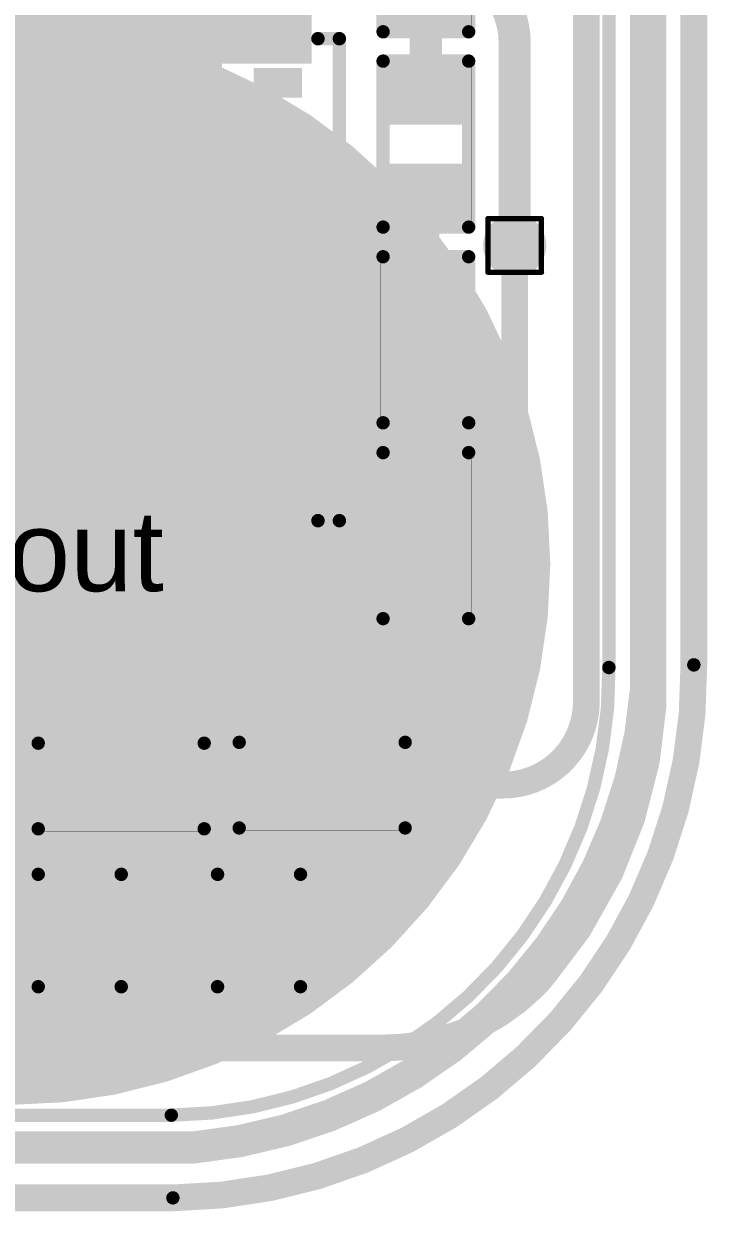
# Model space of a CAD drawing. Header units: inches. Extents: x 3 to 457, y -41 to 239.
# Drawn here: x 199.35 to 205.84, y -2.87 to 8.4 of the extents above; entities that cross this region are included whole.
import ezdxf

# ---------------------------------------------------------------- set-up
doc = ezdxf.new("R2010")
doc.units = ezdxf.units.IN
for name, color, linetype in [('Board Outline', 216, 'Continuous'), ('Bottom Layer', 5, 'Continuous'), ('Bottom Overlay', 54, 'Continuous'), ('Bottom Paste', 16, 'Continuous'), ('Bottom Solder', 6, 'Continuous'), ('Drill Drawing', 1, 'Continuous'), ('Fabrication', 76, 'Continuous'), ('Top Layer', 1, 'Continuous'), ('Top Overlay', 2, 'Continuous'), ('Top Paste', 8, 'Continuous'), ('Top Solder', 216, 'Continuous'), ('Via Holes', 16, 'Continuous')]:
    doc.layers.add(name, color=color, linetype=linetype)
doc.styles.add('Arial', font='', dxfattribs={"height": 0.2})
doc.styles.get('Arial').set_extended_font_data('Arial')

# ---------------------------------------------------------------- blocks, each defined once
blk = doc.blocks.new('TSSOP_14_110')
at = {"layer": 'Top Layer'}
for points in [[(-3.65, 2.175), (-2.15, 2.175), (-2.15, 1.725), (-3.65, 1.725)], [(2.15, 2.175), (3.65, 2.175), (3.65, 1.725), (2.15, 1.725)], [(-3.65, 1.525), (-2.15, 1.525), (-2.15, 1.075), (-3.65, 1.075)], [(2.15, 1.525), (3.65, 1.525), (3.65, 1.075), (2.15, 1.075)], [(-3.65, 0.875), (-2.15, 0.875), (-2.15, 0.425), (-3.65, 0.425)], [(2.15, 0.875), (3.65, 0.875), (3.65, 0.425), (2.15, 0.425)], [(-3.65, 0.225), (-2.15, 0.225), (-2.15, -0.225), (-3.65, -0.225)], [(2.15, 0.225), (3.65, 0.225), (3.65, -0.225), (2.15, -0.225)], [(-3.65, -0.425), (-2.15, -0.425), (-2.15, -0.875), (-3.65, -0.875)], [(2.15, -0.425), (3.65, -0.425), (3.65, -0.875), (2.15, -0.875)], [(-3.65, -1.075), (-2.15, -1.075), (-2.15, -1.525), (-3.65, -1.525)], [(2.15, -1.075), (3.65, -1.075), (3.65, -1.525), (2.15, -1.525)], [(-3.65, -1.725), (-2.15, -1.725), (-2.15, -2.175), (-3.65, -2.175)], [(2.15, -1.725), (3.65, -1.725), (3.65, -2.175), (2.15, -2.175)]]:
    blk.add_hatch(color=1, dxfattribs=at).paths.add_polyline_path(points)
at = {"layer": 'Top Overlay'}
blk.add_hatch(color=2, dxfattribs=at).paths.add_polyline_path([(-2.005, 1.727), (-1.725, 1.727), (-1.725, 2.184), (-2.005, 2.184)])
at = {"layer": 'Top Paste'}
for points in [[(-3.65, 2.175), (-2.15, 2.175), (-2.15, 1.725), (-3.65, 1.725)], [(2.15, 2.175), (3.65, 2.175), (3.65, 1.725), (2.15, 1.725)], [(-3.65, 1.525), (-2.15, 1.525), (-2.15, 1.075), (-3.65, 1.075)], [(2.15, 1.525), (3.65, 1.525), (3.65, 1.075), (2.15, 1.075)], [(-3.65, 0.875), (-2.15, 0.875), (-2.15, 0.425), (-3.65, 0.425)], [(2.15, 0.875), (3.65, 0.875), (3.65, 0.425), (2.15, 0.425)], [(-3.65, 0.225), (-2.15, 0.225), (-2.15, -0.225), (-3.65, -0.225)], [(2.15, 0.225), (3.65, 0.225), (3.65, -0.225), (2.15, -0.225)], [(-3.65, -0.425), (-2.15, -0.425), (-2.15, -0.875), (-3.65, -0.875)], [(2.15, -0.425), (3.65, -0.425), (3.65, -0.875), (2.15, -0.875)], [(-3.65, -1.075), (-2.15, -1.075), (-2.15, -1.525), (-3.65, -1.525)], [(2.15, -1.075), (3.65, -1.075), (3.65, -1.525), (2.15, -1.525)], [(-3.65, -1.725), (-2.15, -1.725), (-2.15, -2.175), (-3.65, -2.175)], [(2.15, -1.725), (3.65, -1.725), (3.65, -2.175), (2.15, -2.175)]]:
    blk.add_hatch(color=8, dxfattribs=at).paths.add_polyline_path(points)
at = {"layer": 'Top Solder'}
for points in [[(-3.752, 2.277), (-2.048, 2.277), (-2.048, 1.623), (-3.752, 1.623)], [(2.048, 2.277), (3.752, 2.277), (3.752, 1.623), (2.048, 1.623)], [(-3.752, 1.627), (-2.048, 1.627), (-2.048, 0.973), (-3.752, 0.973)], [(2.048, 1.627), (3.752, 1.627), (3.752, 0.973), (2.048, 0.973)], [(-3.752, 0.977), (-2.048, 0.977), (-2.048, 0.323), (-3.752, 0.323)], [(2.048, 0.977), (3.752, 0.977), (3.752, 0.323), (2.048, 0.323)], [(-3.752, 0.327), (-2.048, 0.327), (-2.048, -0.327), (-3.752, -0.327)], [(2.048, 0.327), (3.752, 0.327), (3.752, -0.327), (2.048, -0.327)], [(-3.752, -0.323), (-2.048, -0.323), (-2.048, -0.977), (-3.752, -0.977)], [(2.048, -0.323), (3.752, -0.323), (3.752, -0.977), (2.048, -0.977)], [(-3.752, -0.973), (-2.048, -0.973), (-2.048, -1.627), (-3.752, -1.627)], [(2.048, -0.973), (3.752, -0.973), (3.752, -1.627), (2.048, -1.627)], [(-3.752, -1.623), (-2.048, -1.623), (-2.048, -2.277), (-3.752, -2.277)], [(2.048, -1.623), (3.752, -1.623), (3.752, -2.277), (2.048, -2.277)]]:
    blk.add_hatch(color=216, dxfattribs=at).paths.add_polyline_path(points)
at = {"layer": 'Top Overlay'}
for points, const_width in [([(-2.284, 2.337), (-2.284, 2.54)], 0.127), ([(2.288, 2.54), (-2.284, 2.54)], 0.127), ([(2.288, 2.337), (2.288, 2.54)], 0.127), ([(-4.011, 1.829), (-4.011, 2.083)], 0.2), ([(-3.884, 1.956), (-4.011, 2.083)], 0.2), ([(-4.011, 1.829), (-3.884, 1.956)], 0.2), ([(-2.284, -2.54), (-2.284, -2.337)], 0.127), ([(2.288, -2.54), (2.288, -2.337)], 0.127), ([(2.288, -2.54), (-2.284, -2.54)], 0.127)]:
    blk.add_lwpolyline(points, dxfattribs=dict(at, const_width=const_width))
for points, const_width in [([(-2.316, 2.54, 1), (-2.252, 2.54, 1)], 0.0635), ([(-2.316, 2.54, 1), (-2.252, 2.54, 1)], 0.0635), ([(2.256, 2.54, 1), (2.32, 2.54, 1)], 0.0635), ([(2.256, 2.54, 1), (2.32, 2.54, 1)], 0.0635), ([(-2.316, 2.337, 1), (-2.252, 2.337, 1)], 0.0635), ([(2.256, 2.337, 1), (2.32, 2.337, 1)], 0.0635), ([(-4.061, 2.083, 1), (-3.961, 2.083, 1)], 0.1), ([(-4.061, 2.083, 1), (-3.961, 2.083, 1)], 0.1), ([(-3.934, 1.956, 1), (-3.834, 1.956, 1)], 0.1), ([(-3.934, 1.956, 1), (-3.834, 1.956, 1)], 0.1), ([(-4.061, 1.829, 1), (-3.961, 1.829, 1)], 0.1), ([(-4.061, 1.829, 1), (-3.961, 1.829, 1)], 0.1), ([(-2.316, -2.337, 1), (-2.252, -2.337, 1)], 0.0635), ([(2.256, -2.337, 1), (2.32, -2.337, 1)], 0.0635), ([(-2.316, -2.54, 1), (-2.252, -2.54, 1)], 0.0635), ([(-2.316, -2.54, 1), (-2.252, -2.54, 1)], 0.0635), ([(2.256, -2.54, 1), (2.32, -2.54, 1)], 0.0635), ([(2.256, -2.54, 1), (2.32, -2.54, 1)], 0.0635)]:
    blk.add_lwpolyline(points, format="xyb", close=True, dxfattribs=dict(at, const_width=const_width))
blk = doc.blocks.new('R___0402_200')
at = {"layer": 'Top Layer'}
for points in [[(-0.699, -0.318), (-0.699, 0.318), (-0.241, 0.318), (-0.241, -0.318)], [(0.241, -0.318), (0.241, 0.318), (0.699, 0.318), (0.699, -0.318)]]:
    blk.add_hatch(color=1, dxfattribs=at).paths.add_polyline_path(points)
at = {"layer": 'Top Paste'}
for points in [[(-0.699, -0.318), (-0.699, 0.318), (-0.241, 0.318), (-0.241, -0.318)], [(0.241, -0.318), (0.241, 0.318), (0.699, 0.318), (0.699, -0.318)]]:
    blk.add_hatch(color=8, dxfattribs=at).paths.add_polyline_path(points)
at = {"layer": 'Top Solder'}
for points in [[(-0.754, -0.373), (-0.754, 0.373), (-0.186, 0.373), (-0.186, -0.373)], [(0.186, -0.373), (0.186, 0.373), (0.754, 0.373), (0.754, -0.373)]]:
    blk.add_hatch(color=216, dxfattribs=at).paths.add_polyline_path(points)
at = {"layer": 'Top Overlay'}
for points, const_width in [([(-0.787, 0.406), (0.787, 0.406)], 0.127), ([(-0.787, -0.406), (-0.787, 0.406)], 0.127), ([(0.787, -0.406), (0.787, 0.406)], 0.127), ([(-0.787, -0.406), (0.787, -0.406)], 0.127), ([(-0.813, -0.432), (0.813, -0.432)], 0.00323)]:
    blk.add_lwpolyline(points, dxfattribs=dict(at, const_width=const_width))
for points, const_width in [([(-0.819, 0.406, 1), (-0.756, 0.406, 1)], 0.0635), ([(-0.819, 0.406, 1), (-0.756, 0.406, 1)], 0.0635), ([(0.756, 0.406, 1), (0.819, 0.406, 1)], 0.0635), ([(0.756, 0.406, 1), (0.819, 0.406, 1)], 0.0635), ([(-0.819, -0.406, 1), (-0.756, -0.406, 1)], 0.0635), ([(-0.819, -0.406, 1), (-0.756, -0.406, 1)], 0.0635), ([(-0.814, -0.432, 1), (-0.812, -0.432, 1)], 0.00161), ([(0.756, -0.406, 1), (0.819, -0.406, 1)], 0.0635), ([(0.756, -0.406, 1), (0.819, -0.406, 1)], 0.0635), ([(0.812, -0.432, 1), (0.814, -0.432, 1)], 0.00161)]:
    blk.add_lwpolyline(points, format="xyb", close=True, dxfattribs=dict(at, const_width=const_width))
blk = doc.blocks.new('R___0402_201')
at = {"layer": 'Top Layer'}
for points in [[(-0.699, -0.318), (-0.699, 0.318), (-0.241, 0.318), (-0.241, -0.318)], [(0.241, -0.318), (0.241, 0.318), (0.699, 0.318), (0.699, -0.318)]]:
    blk.add_hatch(color=1, dxfattribs=at).paths.add_polyline_path(points)
at = {"layer": 'Top Paste'}
for points in [[(-0.699, -0.318), (-0.699, 0.318), (-0.241, 0.318), (-0.241, -0.318)], [(0.241, -0.318), (0.241, 0.318), (0.699, 0.318), (0.699, -0.318)]]:
    blk.add_hatch(color=8, dxfattribs=at).paths.add_polyline_path(points)
at = {"layer": 'Top Solder'}
for points in [[(-0.754, -0.373), (-0.754, 0.373), (-0.186, 0.373), (-0.186, -0.373)], [(0.186, -0.373), (0.186, 0.373), (0.754, 0.373), (0.754, -0.373)]]:
    blk.add_hatch(color=216, dxfattribs=at).paths.add_polyline_path(points)
at = {"layer": 'Top Overlay'}
for points, const_width in [([(-0.787, 0.406), (0.787, 0.406)], 0.127), ([(-0.787, 0.406), (-0.787, -0.406)], 0.127), ([(0.787, 0.406), (0.787, -0.406)], 0.127), ([(-0.787, -0.406), (0.787, -0.406)], 0.127), ([(-0.813, -0.432), (0.813, -0.432)], 0.00323)]:
    blk.add_lwpolyline(points, dxfattribs=dict(at, const_width=const_width))
for points, const_width in [([(-0.819, 0.406, 1), (-0.756, 0.406, 1)], 0.0635), ([(-0.819, 0.406, 1), (-0.756, 0.406, 1)], 0.0635), ([(0.756, 0.406, 1), (0.819, 0.406, 1)], 0.0635), ([(0.756, 0.406, 1), (0.819, 0.406, 1)], 0.0635), ([(-0.819, -0.406, 1), (-0.756, -0.406, 1)], 0.0635), ([(-0.819, -0.406, 1), (-0.756, -0.406, 1)], 0.0635), ([(-0.814, -0.432, 1), (-0.812, -0.432, 1)], 0.00161), ([(0.756, -0.406, 1), (0.819, -0.406, 1)], 0.0635), ([(0.756, -0.406, 1), (0.819, -0.406, 1)], 0.0635), ([(0.812, -0.432, 1), (0.814, -0.432, 1)], 0.00161)]:
    blk.add_lwpolyline(points, format="xyb", close=True, dxfattribs=dict(at, const_width=const_width))
blk = doc.blocks.new('R___0402_202')
at = {"layer": 'Top Layer'}
for points in [[(-0.699, -0.318), (-0.699, 0.318), (-0.241, 0.318), (-0.241, -0.318)], [(0.241, -0.318), (0.241, 0.318), (0.699, 0.318), (0.699, -0.318)]]:
    blk.add_hatch(color=1, dxfattribs=at).paths.add_polyline_path(points)
at = {"layer": 'Top Paste'}
for points in [[(-0.699, -0.318), (-0.699, 0.318), (-0.241, 0.318), (-0.241, -0.318)], [(0.241, -0.318), (0.241, 0.318), (0.699, 0.318), (0.699, -0.318)]]:
    blk.add_hatch(color=8, dxfattribs=at).paths.add_polyline_path(points)
at = {"layer": 'Top Solder'}
for points in [[(-0.754, -0.373), (-0.754, 0.373), (-0.186, 0.373), (-0.186, -0.373)], [(0.186, -0.373), (0.186, 0.373), (0.754, 0.373), (0.754, -0.373)]]:
    blk.add_hatch(color=216, dxfattribs=at).paths.add_polyline_path(points)
at = {"layer": 'Top Overlay'}
for points, const_width in [([(-0.787, 0.406), (0.787, 0.406)], 0.127), ([(-0.787, -0.406), (-0.787, 0.406)], 0.127), ([(0.787, -0.406), (0.787, 0.406)], 0.127), ([(-0.787, -0.406), (0.787, -0.406)], 0.127), ([(-0.813, -0.432), (0.813, -0.432)], 0.00323)]:
    blk.add_lwpolyline(points, dxfattribs=dict(at, const_width=const_width))
for points, const_width in [([(-0.819, 0.406, 1), (-0.756, 0.406, 1)], 0.0635), ([(-0.819, 0.406, 1), (-0.756, 0.406, 1)], 0.0635), ([(0.756, 0.406, 1), (0.819, 0.406, 1)], 0.0635), ([(0.756, 0.406, 1), (0.819, 0.406, 1)], 0.0635), ([(-0.819, -0.406, 1), (-0.756, -0.406, 1)], 0.0635), ([(-0.819, -0.406, 1), (-0.756, -0.406, 1)], 0.0635), ([(-0.814, -0.432, 1), (-0.812, -0.432, 1)], 0.00161), ([(0.756, -0.406, 1), (0.819, -0.406, 1)], 0.0635), ([(0.756, -0.406, 1), (0.819, -0.406, 1)], 0.0635), ([(0.812, -0.432, 1), (0.814, -0.432, 1)], 0.00161)]:
    blk.add_lwpolyline(points, format="xyb", close=True, dxfattribs=dict(at, const_width=const_width))
blk = doc.blocks.new('R___0402_206')
at = {"layer": 'Top Layer'}
for points in [[(-0.699, -0.318), (-0.699, 0.318), (-0.241, 0.318), (-0.241, -0.318)], [(0.241, -0.318), (0.241, 0.318), (0.699, 0.318), (0.699, -0.318)]]:
    blk.add_hatch(color=1, dxfattribs=at).paths.add_polyline_path(points)
at = {"layer": 'Top Paste'}
for points in [[(-0.699, -0.318), (-0.699, 0.318), (-0.241, 0.318), (-0.241, -0.318)], [(0.241, -0.318), (0.241, 0.318), (0.699, 0.318), (0.699, -0.318)]]:
    blk.add_hatch(color=8, dxfattribs=at).paths.add_polyline_path(points)
at = {"layer": 'Top Solder'}
for points in [[(-0.754, -0.373), (-0.754, 0.373), (-0.186, 0.373), (-0.186, -0.373)], [(0.186, -0.373), (0.186, 0.373), (0.754, 0.373), (0.754, -0.373)]]:
    blk.add_hatch(color=216, dxfattribs=at).paths.add_polyline_path(points)
at = {"layer": 'Top Overlay'}
for points, const_width in [([(-0.787, 0.406), (0.787, 0.406)], 0.127), ([(-0.787, 0.406), (-0.787, -0.406)], 0.127), ([(0.787, 0.406), (0.787, -0.406)], 0.127), ([(-0.787, -0.406), (0.787, -0.406)], 0.127), ([(-0.813, -0.432), (0.813, -0.432)], 0.00323)]:
    blk.add_lwpolyline(points, dxfattribs=dict(at, const_width=const_width))
for points, const_width in [([(-0.819, 0.406, 1), (-0.756, 0.406, 1)], 0.0635), ([(-0.819, 0.406, 1), (-0.756, 0.406, 1)], 0.0635), ([(0.756, 0.406, 1), (0.819, 0.406, 1)], 0.0635), ([(0.756, 0.406, 1), (0.819, 0.406, 1)], 0.0635), ([(-0.819, -0.406, 1), (-0.756, -0.406, 1)], 0.0635), ([(-0.819, -0.406, 1), (-0.756, -0.406, 1)], 0.0635), ([(-0.814, -0.432, 1), (-0.812, -0.432, 1)], 0.00161), ([(0.756, -0.406, 1), (0.819, -0.406, 1)], 0.0635), ([(0.756, -0.406, 1), (0.819, -0.406, 1)], 0.0635), ([(0.812, -0.432, 1), (0.814, -0.432, 1)], 0.00161)]:
    blk.add_lwpolyline(points, format="xyb", close=True, dxfattribs=dict(at, const_width=const_width))
blk = doc.blocks.new('R___0402_207')
at = {"layer": 'Top Layer'}
for points in [[(-0.699, -0.318), (-0.699, 0.317), (-0.241, 0.317), (-0.241, -0.318)], [(0.241, -0.318), (0.241, 0.317), (0.699, 0.317), (0.699, -0.318)]]:
    blk.add_hatch(color=1, dxfattribs=at).paths.add_polyline_path(points)
at = {"layer": 'Top Paste'}
for points in [[(-0.699, -0.318), (-0.699, 0.317), (-0.241, 0.317), (-0.241, -0.318)], [(0.241, -0.318), (0.241, 0.317), (0.699, 0.317), (0.699, -0.318)]]:
    blk.add_hatch(color=8, dxfattribs=at).paths.add_polyline_path(points)
at = {"layer": 'Top Solder'}
for points in [[(-0.754, -0.373), (-0.754, 0.373), (-0.186, 0.373), (-0.186, -0.373)], [(0.186, -0.373), (0.186, 0.373), (0.754, 0.373), (0.754, -0.373)]]:
    blk.add_hatch(color=216, dxfattribs=at).paths.add_polyline_path(points)
at = {"layer": 'Top Overlay'}
for points, const_width in [([(0.787, 0.406), (-0.787, 0.406)], 0.127), ([(-0.787, -0.406), (-0.787, 0.406)], 0.127), ([(0.787, -0.406), (0.787, 0.406)], 0.127), ([(0.787, -0.406), (-0.787, -0.406)], 0.127), ([(0.813, -0.432), (-0.813, -0.432)], 0.00323)]:
    blk.add_lwpolyline(points, dxfattribs=dict(at, const_width=const_width))
for points, const_width in [([(-0.819, 0.406, 1), (-0.756, 0.406, 1)], 0.0635), ([(-0.819, 0.406, 1), (-0.756, 0.406, 1)], 0.0635), ([(0.756, 0.406, 1), (0.819, 0.406, 1)], 0.0635), ([(0.756, 0.406, 1), (0.819, 0.406, 1)], 0.0635), ([(-0.819, -0.406, 1), (-0.756, -0.406, 1)], 0.0635), ([(-0.819, -0.406, 1), (-0.756, -0.406, 1)], 0.0635), ([(-0.814, -0.432, 1), (-0.812, -0.432, 1)], 0.00161), ([(0.756, -0.406, 1), (0.819, -0.406, 1)], 0.0635), ([(0.756, -0.406, 1), (0.819, -0.406, 1)], 0.0635), ([(0.812, -0.432, 1), (0.814, -0.432, 1)], 0.00161)]:
    blk.add_lwpolyline(points, format="xyb", close=True, dxfattribs=dict(at, const_width=const_width))
blk = doc.blocks.new('R___0402_211')
at = {"layer": 'Top Layer'}
for points in [[(-0.699, -0.318), (-0.699, 0.318), (-0.241, 0.318), (-0.241, -0.318)], [(0.241, -0.318), (0.241, 0.318), (0.699, 0.318), (0.699, -0.318)]]:
    blk.add_hatch(color=1, dxfattribs=at).paths.add_polyline_path(points)
at = {"layer": 'Top Paste'}
for points in [[(-0.699, -0.318), (-0.699, 0.318), (-0.241, 0.318), (-0.241, -0.318)], [(0.241, -0.318), (0.241, 0.318), (0.699, 0.318), (0.699, -0.318)]]:
    blk.add_hatch(color=8, dxfattribs=at).paths.add_polyline_path(points)
at = {"layer": 'Top Solder'}
for points in [[(-0.754, -0.373), (-0.754, 0.373), (-0.186, 0.373), (-0.186, -0.373)], [(0.186, -0.373), (0.186, 0.373), (0.754, 0.373), (0.754, -0.373)]]:
    blk.add_hatch(color=216, dxfattribs=at).paths.add_polyline_path(points)
at = {"layer": 'Top Overlay'}
for points, const_width in [([(-0.787, 0.406), (0.787, 0.406)], 0.127), ([(-0.787, 0.406), (-0.787, -0.406)], 0.127), ([(0.787, 0.406), (0.787, -0.406)], 0.127), ([(-0.787, -0.406), (0.787, -0.406)], 0.127), ([(-0.813, -0.432), (0.813, -0.432)], 0.00323)]:
    blk.add_lwpolyline(points, dxfattribs=dict(at, const_width=const_width))
for points, const_width in [([(-0.819, 0.406, 1), (-0.756, 0.406, 1)], 0.0635), ([(-0.819, 0.406, 1), (-0.756, 0.406, 1)], 0.0635), ([(0.756, 0.406, 1), (0.819, 0.406, 1)], 0.0635), ([(0.756, 0.406, 1), (0.819, 0.406, 1)], 0.0635), ([(-0.819, -0.406, 1), (-0.756, -0.406, 1)], 0.0635), ([(-0.819, -0.406, 1), (-0.756, -0.406, 1)], 0.0635), ([(-0.814, -0.432, 1), (-0.812, -0.432, 1)], 0.00161), ([(0.756, -0.406, 1), (0.819, -0.406, 1)], 0.0635), ([(0.756, -0.406, 1), (0.819, -0.406, 1)], 0.0635), ([(0.812, -0.432, 1), (0.814, -0.432, 1)], 0.00161)]:
    blk.add_lwpolyline(points, format="xyb", close=True, dxfattribs=dict(at, const_width=const_width))
blk = doc.blocks.new('SEMG_PAD_B_244')
at = {"layer": 'Bottom Layer'}
h = blk.add_hatch(color=5, dxfattribs=at)
edge = h.paths.add_edge_path()
edge.add_arc((0, 9.987), 5, 0, 360)
at = {"layer": 'Bottom Paste'}
h = blk.add_hatch(color=16, dxfattribs=at)
edge = h.paths.add_edge_path()
edge.add_arc((0, 9.987), 5, 0, 360)
at = {"layer": 'Bottom Solder'}
h = blk.add_hatch(color=6, dxfattribs=at)
edge = h.paths.add_edge_path()
edge.add_arc((0, 9.987), 5.102, 0, 360)
at = {"layer": 'Bottom Overlay', "const_width": 0.127}
blk.add_lwpolyline([(-5.683, 10.966, -0.414214), (-1.531, 15.213)], format="xyb", dxfattribs=at)
for points in [[(1.531, 15.213), (-1.531, 15.213)], [(-5.683, 10.966), (-5.683, -10.966)]]:
    blk.add_lwpolyline(points, dxfattribs=at)
at = {"layer": 'Bottom Overlay', "const_width": 0.0635}
for points in [[(-1.562, 15.213, 1), (-1.499, 15.213, 1)], [(-1.562, 15.213, 1), (-1.499, 15.213, 1)], [(-5.715, 10.966, 1), (-5.651, 10.966, 1)], [(-5.715, 10.966, 1), (-5.651, 10.966, 1)]]:
    blk.add_lwpolyline(points, format="xyb", close=True, dxfattribs=at)
blk = doc.blocks.new('C___0603_282')
at = {"layer": 'Top Layer'}
for points in [[(-0.381, 0.445), (-0.381, -0.445), (-1.143, -0.445), (-1.143, 0.445)], [(1.143, 0.445), (1.143, -0.445), (0.381, -0.445), (0.381, 0.445)]]:
    blk.add_hatch(color=1, dxfattribs=at).paths.add_polyline_path(points)
at = {"layer": 'Top Paste'}
for points in [[(-0.381, 0.445), (-0.381, -0.445), (-1.143, -0.445), (-1.143, 0.445)], [(1.143, 0.445), (1.143, -0.445), (0.381, -0.445), (0.381, 0.445)]]:
    blk.add_hatch(color=8, dxfattribs=at).paths.add_polyline_path(points)
at = {"layer": 'Top Solder'}
for points in [[(-0.321, 0.504), (-0.321, -0.504), (-1.203, -0.504), (-1.203, 0.504)], [(1.203, 0.504), (1.203, -0.504), (0.321, -0.504), (0.321, 0.504)]]:
    blk.add_hatch(color=216, dxfattribs=at).paths.add_polyline_path(points)
at = {"layer": 'Top Overlay', "const_width": 0.127}
for points in [[(-1.245, 0.533), (-0.457, 0.533)], [(-1.245, -0.533), (-1.245, 0.533)], [(0.457, 0.533), (1.245, 0.533)], [(1.245, -0.533), (1.245, 0.533)], [(-1.245, -0.533), (-0.457, -0.533)], [(0.457, -0.533), (1.245, -0.533)]]:
    blk.add_lwpolyline(points, dxfattribs=at)
at = {"layer": 'Top Overlay', "const_width": 0.0635}
for points in [[(-1.276, 0.533, 1), (-1.213, 0.533, 1)], [(-1.276, 0.533, 1), (-1.213, 0.533, 1)], [(-0.489, 0.533, 1), (-0.425, 0.533, 1)], [(0.425, 0.533, 1), (0.489, 0.533, 1)], [(1.213, 0.533, 1), (1.276, 0.533, 1)], [(1.213, 0.533, 1), (1.276, 0.533, 1)], [(-1.276, -0.533, 1), (-1.213, -0.533, 1)], [(-1.276, -0.533, 1), (-1.213, -0.533, 1)], [(-0.489, -0.533, 1), (-0.425, -0.533, 1)], [(0.425, -0.533, 1), (0.489, -0.533, 1)], [(1.213, -0.533, 1), (1.276, -0.533, 1)], [(1.213, -0.533, 1), (1.276, -0.533, 1)]]:
    blk.add_lwpolyline(points, format="xyb", close=True, dxfattribs=at)

msp = doc.modelspace()

# ---------------------------------------------------------------- hatches: boundary and pattern name
at = {"layer": 'Bottom Layer'}
h = msp.add_hatch(color=5, dxfattribs=at)
edge = h.paths.add_edge_path()
edge.add_arc((204.014, 6.296), 0.3, 0, 360)
at = {"layer": 'Top Layer'}
h = msp.add_hatch(color=1, dxfattribs=at)
edge = h.paths.add_edge_path()
edge.add_arc((204.014, 6.296), 0.3, 0, 360)
at = {"layer": 'Via Holes'}
h = msp.add_hatch(color=7, dxfattribs=at)
edge = h.paths.add_edge_path()
edge.add_arc((204.014, 6.296), 0.15, 0, 360)

# ---------------------------------------------------------------- linework, layer by layer
at = {"layer": 'Board Outline', "const_width": 0.127}
for points in [[(205.714, 2.317), (205.714, 24.173)], [(197.691, -2.739), (200.771, -2.739)]]:
    msp.add_lwpolyline(points, dxfattribs=at)
msp.add_lwpolyline([(205.714, 2.317, -0.414214), (200.771, -2.739)], format="xyb", dxfattribs=at)
at = {"layer": 'Board Outline', "const_width": 0.0635}
for points in [[(205.682, 2.317, 1), (205.746, 2.317, 1)], [(205.682, 2.317, 1), (205.746, 2.317, 1)], [(200.739, -2.739, 1), (200.802, -2.739, 1)], [(200.739, -2.739, 1), (200.802, -2.739, 1)]]:
    msp.add_lwpolyline(points, format="xyb", close=True, dxfattribs=at)
at = {"layer": 'Bottom Layer', "const_width": 0.305}
for points in [[(205.261, 2.093), (205.261, 13.245)], [(204.014, 6.296), (204.014, 8.216)], [(197.95, -2.261), (200.971, -2.261)]]:
    msp.add_lwpolyline(points, dxfattribs=at)
for points in [[(203.213, 9.017, -0.414214), (204.014, 8.216)], [(205.261, 2.093, -0.365519), (200.971, -2.261)]]:
    msp.add_lwpolyline(points, format="xyb", dxfattribs=at)
at = {"layer": 'Bottom Layer', "const_width": 0.152}
for points in [[(203.938, 8.216, 1), (204.09, 8.216, 1)], [(203.938, 8.216, 1), (204.09, 8.216, 1)], [(203.938, 6.296, 1), (204.09, 6.296, 1)], [(205.185, 2.093, 1), (205.337, 2.093, 1)], [(205.185, 2.093, 1), (205.337, 2.093, 1)], [(200.895, -2.261, 1), (201.047, -2.261, 1)], [(200.895, -2.261, 1), (201.047, -2.261, 1)]]:
    msp.add_lwpolyline(points, format="xyb", close=True, dxfattribs=at)
at = {"layer": 'Drill Drawing', "const_width": 0.0508}
for points in [[(203.76, 6.55), (204.268, 6.55)], [(203.76, 6.042), (203.76, 6.55)], [(204.268, 6.042), (204.268, 6.55)], [(203.76, 6.042), (204.268, 6.042)]]:
    msp.add_lwpolyline(points, dxfattribs=at)
at = {"layer": 'Drill Drawing', "const_width": 0.0254}
for points in [[(203.747, 6.55, 1), (203.773, 6.55, 1)], [(203.747, 6.55, 1), (203.773, 6.55, 1)], [(204.255, 6.55, 1), (204.281, 6.55, 1)], [(204.255, 6.55, 1), (204.281, 6.55, 1)], [(203.747, 6.042, 1), (203.773, 6.042, 1)], [(203.747, 6.042, 1), (203.773, 6.042, 1)], [(204.255, 6.042, 1), (204.281, 6.042, 1)], [(204.255, 6.042, 1), (204.281, 6.042, 1)]]:
    msp.add_lwpolyline(points, format="xyb", close=True, dxfattribs=at)
at = {"layer": 'Fabrication', "const_width": 0.254}
for points in [[(205.714, 24.173), (205.714, 2.317)], [(197.691, -2.739), (200.771, -2.739)]]:
    msp.add_lwpolyline(points, dxfattribs=at)
at = {"layer": 'Fabrication'}
for points, const_width in [([(204.225, 3.27, 1), (194.225, 3.27, 1)], 0.254), ([(204.161, 3.27, 1), (204.288, 3.27, 1)], 0.127), ([(205.651, 2.317, 1), (205.778, 2.317, 1)], 0.127), ([(205.651, 2.317, 1), (205.778, 2.317, 1)], 0.127), ([(200.707, -2.739, 1), (200.834, -2.739, 1)], 0.127), ([(200.707, -2.739, 1), (200.834, -2.739, 1)], 0.127)]:
    msp.add_lwpolyline(points, format="xyb", close=True, dxfattribs=dict(at, const_width=const_width))
at = {"layer": 'Fabrication', "const_width": 0.254}
msp.add_lwpolyline([(205.714, 2.317, -0.414214), (200.771, -2.739)], format="xyb", dxfattribs=at)
at = {"layer": 'Top Layer'}
for points, const_width in [([(205.327, 1.943), (205.327, 12.178)], 0.254), ([(204.694, 1.969), (204.694, 11.41)], 0.254), ([(200.46, 7.257), (200.46, 8.873)], 0.254), ([(201.11, 6.296), (201.11, 8.873)], 0.254), ([(203.171, 7.726), (203.171, 8.64)], 0.305), ([(195.107, 6.858), (200.061, 6.858)], 0.254), ([(203.171, 5.871), (203.171, 6.787)], 0.254), ([(203.171, 6.787), (203.303, 6.787)], 0.254), ([(204.014, 4.514), (204.014, 6.296)], 0.254), ([(201.535, 5.871), (203.07, 5.871)], 0.254), ([(199.55, 4.931), (202.148, 4.931)], 0.254), ([(202.148, 4.931), (203.171, 4.931)], 0.254), ([(201.76, 3.327), (201.76, 4.797)], 0.254), ([(203.159, 4.013), (203.514, 4.013)], 0.254), ([(199.81, 1.168), (199.81, 3.073)], 0.254), ([(200.46, 1.882), (200.46, 3.073)], 0.254), ([(201.11, 3.073), (201.76, 3.073)], 0.381), ([(201.76, 3.073), (203.171, 3.073)], 0.254), ([(205.264, 1.409), (205.325, 1.913)], 0.254), ([(205.124, 0.861), (205.264, 1.409)], 0.254), ([(199.81, 0.089), (199.81, 1.168)], 0.254), ([(200.754, 1.172), (201.586, 1.172)], 0.254), ([(201.586, 1.172), (201.59, 1.176)], 0.254), ([(201.717, 0.015), (201.717, 1.176)], 0.254), ([(202.656, 1.176), (203.901, 1.176)], 0.254), ([(204.918, 0.347), (205.124, 0.861)], 0.254), ([(204.621, -0.181), (204.918, 0.347)], 0.254), ([(201.499, 0.057), (201.533, 0.057)], 0.254), ([(201.499, -0.203), (201.717, 0.015)], 0.254), ([(199.975, -0.203), (199.975, -0.076)], 0.254), ([(199.975, -0.949), (199.975, -0.203)], 0.254), ([(204.314, -0.59), (204.621, -0.181)], 0.254), ([(200.344, -1.318), (202.759, -1.318)], 0.254)]:
    msp.add_lwpolyline(points, dxfattribs=dict(at, const_width=const_width))
for points, const_width in [([(203.095, 7.726, 1), (203.248, 7.726, 1)], 0.152), ([(200.396, 7.257, 1), (200.523, 7.257, 1)], 0.127), ([(200.396, 7.257, 1), (200.523, 7.257, 1)], 0.127), ([(199.998, 6.858, 1), (200.125, 6.858, 1)], 0.127), ([(199.998, 6.858, 1), (200.125, 6.858, 1)], 0.127), ([(203.108, 6.787, 1), (203.235, 6.787, 1)], 0.127), ([(203.108, 6.787, 1), (203.235, 6.787, 1)], 0.127), ([(203.239, 6.787, 1), (203.366, 6.787, 1)], 0.127), ([(201.046, 6.296, 1), (201.173, 6.296, 1)], 0.127), ([(201.046, 6.296, 1), (201.173, 6.296, 1)], 0.127), ([(203.951, 6.296, 1), (204.078, 6.296, 1)], 0.127), ([(201.471, 5.871, 1), (201.598, 5.871, 1)], 0.127), ([(201.471, 5.871, 1), (201.598, 5.871, 1)], 0.127), ([(203.006, 5.871, 1), (203.133, 5.871, 1)], 0.127), ([(203.108, 5.871, 1), (203.235, 5.871, 1)], 0.127), ([(199.487, 4.931, 1), (199.614, 4.931, 1)], 0.127), ([(199.487, 4.931, 1), (199.614, 4.931, 1)], 0.127), ([(201.308, 4.931, 1), (201.435, 4.931, 1)], 0.127), ([(202.084, 4.931, 1), (202.211, 4.931, 1)], 0.127), ([(202.084, 4.931, 1), (202.211, 4.931, 1)], 0.127), ([(202.084, 4.931, 1), (202.211, 4.931, 1)], 0.127), ([(203.108, 4.931, 1), (203.235, 4.931, 1)], 0.127), ([(201.696, 4.797, 1), (201.823, 4.797, 1)], 0.127), ([(201.696, 4.543, 1), (201.823, 4.543, 1)], 0.127), ([(201.696, 4.543, 1), (201.823, 4.543, 1)], 0.127), ([(203.951, 4.514, 1), (204.078, 4.514, 1)], 0.127), ([(203.951, 4.514, 1), (204.078, 4.514, 1)], 0.127), ([(203.095, 4.013, 1), (203.222, 4.013, 1)], 0.127), ([(203.45, 4.013, 1), (203.577, 4.013, 1)], 0.127), ([(203.45, 4.013, 1), (203.577, 4.013, 1)], 0.127), ([(201.696, 3.327, 1), (201.823, 3.327, 1)], 0.127), ([(199.746, 3.073, 1), (199.873, 3.073, 1)], 0.127), ([(200.396, 3.073, 1), (200.523, 3.073, 1)], 0.127), ([(201.014, 3.073, 1), (201.205, 3.073, 1)], 0.191), ([(201.664, 3.073, 1), (201.855, 3.073, 1)], 0.191), ([(201.696, 3.073, 1), (201.823, 3.073, 1)], 0.127), ([(203.108, 3.073, 1), (203.235, 3.073, 1)], 0.127), ([(204.631, 1.969, 1), (204.758, 1.969, 1)], 0.127), ([(204.631, 1.969, 1), (204.758, 1.969, 1)], 0.127), ([(205.261, 1.913, 1), (205.388, 1.913, 1)], 0.127), ([(205.261, 1.913, 1), (205.388, 1.913, 1)], 0.127), ([(205.263, 1.943, 1), (205.39, 1.943, 1)], 0.127), ([(205.263, 1.943, 1), (205.39, 1.943, 1)], 0.127), ([(200.396, 1.882, 1), (200.523, 1.882, 1)], 0.127), ([(200.396, 1.882, 1), (200.523, 1.882, 1)], 0.127), ([(200.494, 1.449, 1), (200.621, 1.449, 1)], 0.127), ([(200.494, 1.449, 1), (200.621, 1.449, 1)], 0.127), ([(205.201, 1.409, 1), (205.328, 1.409, 1)], 0.127), ([(205.201, 1.409, 1), (205.328, 1.409, 1)], 0.127), ([(199.746, 1.168, 1), (199.873, 1.168, 1)], 0.127), ([(199.746, 1.168, 1), (199.873, 1.168, 1)], 0.127), ([(200.686, 1.176, 1), (200.813, 1.176, 1)], 0.127), ([(200.686, 1.176, 1), (200.813, 1.176, 1)], 0.127), ([(200.69, 1.172, 1), (200.817, 1.172, 1)], 0.127), ([(200.69, 1.172, 1), (200.817, 1.172, 1)], 0.127), ([(201.522, 1.172, 1), (201.649, 1.172, 1)], 0.127), ([(201.522, 1.172, 1), (201.649, 1.172, 1)], 0.127), ([(201.526, 1.176, 1), (201.653, 1.176, 1)], 0.127), ([(201.653, 1.176, 1), (201.78, 1.176, 1)], 0.127), ([(202.593, 1.176, 1), (202.72, 1.176, 1)], 0.127), ([(203.838, 1.176, 1), (203.965, 1.176, 1)], 0.127), ([(203.838, 1.176, 1), (203.965, 1.176, 1)], 0.127), ([(205.06, 0.861, 1), (205.187, 0.861, 1)], 0.127), ([(205.06, 0.861, 1), (205.187, 0.861, 1)], 0.127), ([(204.854, 0.347, 1), (204.981, 0.347, 1)], 0.127), ([(204.854, 0.347, 1), (204.981, 0.347, 1)], 0.127), ([(199.746, 0.089, 1), (199.873, 0.089, 1)], 0.127), ([(199.746, 0.089, 1), (199.873, 0.089, 1)], 0.127), ([(201.435, 0.057, 1), (201.562, 0.057, 1)], 0.127), ([(201.469, 0.057, 1), (201.596, 0.057, 1)], 0.127), ([(201.653, 0.015, 1), (201.78, 0.015, 1)], 0.127), ([(201.653, 0.015, 1), (201.78, 0.015, 1)], 0.127), ([(199.911, -0.076, 1), (200.038, -0.076, 1)], 0.127), ([(199.911, -0.076, 1), (200.038, -0.076, 1)], 0.127), ([(199.911, -0.203, 1), (200.038, -0.203, 1)], 0.127), ([(199.911, -0.203, 1), (200.038, -0.203, 1)], 0.127), ([(201.435, -0.203, 1), (201.562, -0.203, 1)], 0.127), ([(204.557, -0.181, 1), (204.684, -0.181, 1)], 0.127), ([(204.557, -0.181, 1), (204.684, -0.181, 1)], 0.127), ([(204.251, -0.59, 1), (204.378, -0.59, 1)], 0.127), ([(204.251, -0.59, 1), (204.378, -0.59, 1)], 0.127), ([(204.125, -0.735, 1), (204.252, -0.735, 1)], 0.127), ([(204.125, -0.735, 1), (204.252, -0.735, 1)], 0.127), ([(199.911, -0.949, 1), (200.038, -0.949, 1)], 0.127), ([(199.911, -0.949, 1), (200.038, -0.949, 1)], 0.127), ([(200.281, -1.318, 1), (200.408, -1.318, 1)], 0.127), ([(200.281, -1.318, 1), (200.408, -1.318, 1)], 0.127), ([(202.696, -1.318, 1), (202.823, -1.318, 1)], 0.127), ([(202.696, -1.318, 1), (202.823, -1.318, 1)], 0.127)]:
    msp.add_lwpolyline(points, format="xyb", close=True, dxfattribs=dict(at, const_width=const_width))
at = {"layer": 'Top Layer', "const_width": 0.254}
for points in [[(200.46, 7.257, -0.414214), (200.061, 6.858)], [(201.535, 5.871, -0.414214), (201.11, 6.296)], [(199.16, 4.541, -0.414214), (199.55, 4.931)], [(201.372, 4.931, -0.414214), (201.76, 4.543)], [(201.76, 4.543, -0.414214), (202.148, 4.931)], [(204.014, 4.514, -0.414214), (203.514, 4.013)], [(204.694, 1.969, -0.414214), (203.901, 1.176)], [(205.327, 1.943, -0.029593), (205.325, 1.913)], [(200.558, 1.449, -0.111993), (200.46, 1.882)], [(200.75, 1.176, -0.083597), (200.558, 1.449)], [(200.754, 1.172, -0.001418), (200.75, 1.176)], [(199.975, -0.076, -0.414214), (199.81, 0.089)], [(204.314, -0.59, -0.03687), (204.188, -0.735)], [(204.188, -0.735, -0.196681), (202.759, -1.318)], [(200.344, -1.318, -0.414214), (199.975, -0.949)]]:
    msp.add_lwpolyline(points, format="xyb", dxfattribs=at)

# ---------------------------------------------------------------- block references
for name, p, rotation in [('SEMG_PAD_B_244', (199.225, 13.258), 180), ('TSSOP_14_110', (199.81, 5.973), 270), ('R___0402_206', (203.171, 9.11), 90), ('R___0402_211', (203.171, 7.257), 90), ('R___0402_207', (203.171, 5.401), 270), ('R___0402_201', (203.171, 3.543), 90)]:
    msp.add_blockref(name, p, dxfattribs=dict(rotation=rotation))
for name, p in [('R___0402_200', (200.28, 1.168)), ('R___0402_202', (202.187, 1.176)), ('C___0603_282', (200.737, -0.203))]:
    msp.add_blockref(name, p)

# ---------------------------------------------------------------- texts
at = {"layer": 'Fabrication', "style": 'Arial'}
msp.add_text('Cut-out', height=0.762, dxfattribs=at).set_placement((197.193, 3.016))

doc.saveas('drawing.dxf')
